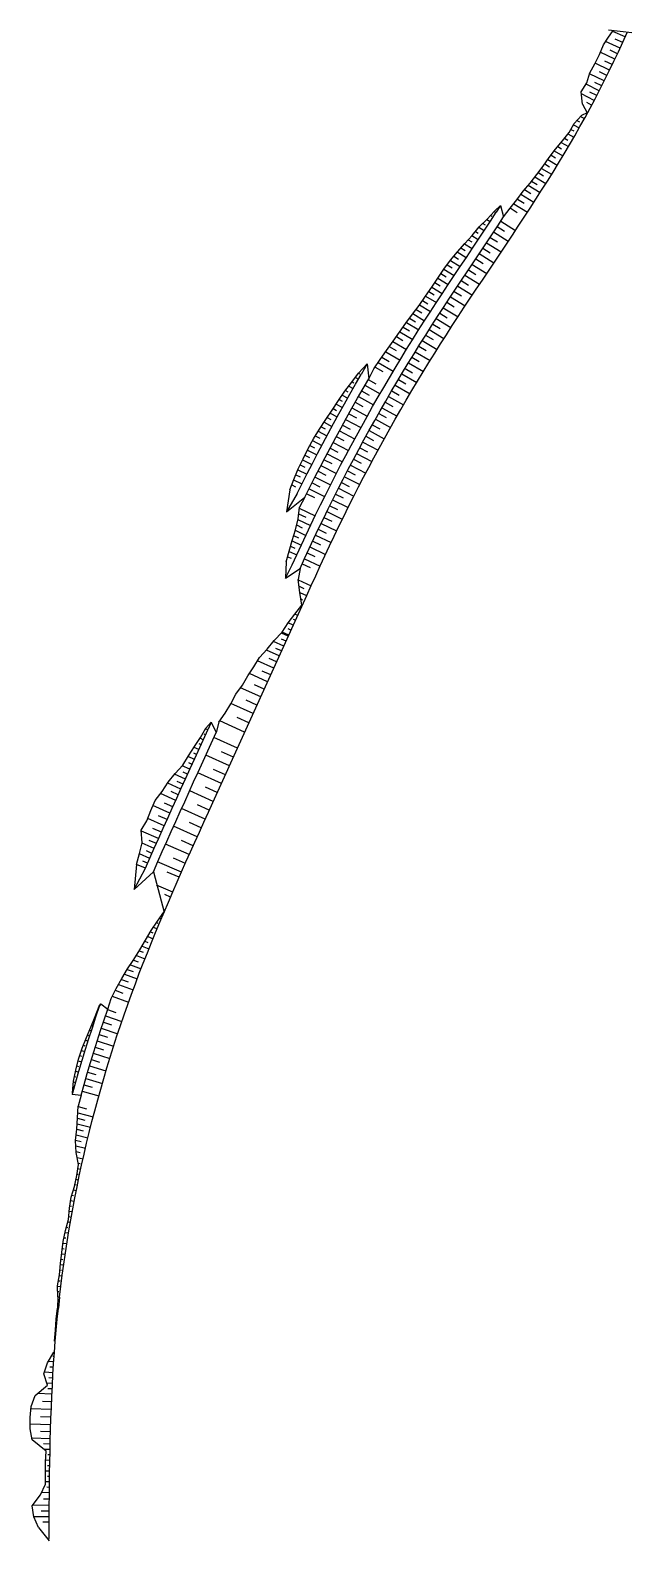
# Model space of a CAD drawing. Header units: metres. Extents: x 288738 to 324331, y 7399322 to 7465117.
# Drawn here: x 319931 to 320209, y 7411510 to 7412209 of the extents above; entities that cross this region are included whole.
import ezdxf

# ---------------------------------------------------------------- set-up
doc = ezdxf.new("R2010")
doc.units = ezdxf.units.M
doc.header["$LTSCALE"] = 10
for name, color, linetype in [('F-HZ-ATERRO-TALUDE', 110, 'Continuous'), ('F-HZ-MUROS', 210, 'Continuous'), ('F-HZ-PIANO-CORTE', 10, 'Continuous'), ('F-HZ-TALUDE', 2, 'Continuous')]:
    doc.layers.add(name, color=color, linetype=linetype)

msp = doc.modelspace()

# ---------------------------------------------------------------- linework, layer by layer
at = {"layer": 'F-HZ-ATERRO-TALUDE', "linetype": 'Continuous', "lineweight": -3}
for p, q in [((320203.417, 7412200.816), (320196.731, 7412203.86)), ((320205.815, 7412206.054), (320200.046, 7412208.607)), ((320204.627, 7412203.43), (320201.091, 7412205.017)), ((320201.026, 7412195.734), (320194.244, 7412198.908)), ((320202.229, 7412198.271), (320198.78, 7412199.863)), ((320196.078, 7412185.64), (320189.347, 7412188.962)), ((320198.585, 7412190.681), (320191.841, 7412193.923)), ((320197.335, 7412188.159), (320193.947, 7412189.809)), ((320199.81, 7412193.206), (320196.44, 7412194.804)), ((320193.767, 7412181.106), (320187.711, 7412184.166)), ((320194.925, 7412183.371), (320191.767, 7412184.949)), ((320191.454, 7412176.673), (320185.573, 7412179.713)), ((320190.28, 7412174.466), (320188.067, 7412175.623)), ((320192.613, 7412178.888), (320189.501, 7412180.479)), ((320053.247, 7411936.054), (320052.346, 7411936.465)), ((320054.279, 7411938.331), (320052.968, 7411938.93)), ((320049.914, 7411928.704), (320046.722, 7411930.153)), ((320050.149, 7411929.224), (320047.148, 7411930.587)), ((320051.182, 7411931.501), (320049.858, 7411932.103)), ((320052.214, 7411933.778), (320049.922, 7411934.821)), ((320047.848, 7411924.15), (320043.053, 7411926.326)), ((320046.816, 7411921.874), (320044.131, 7411923.091)), ((320048.881, 7411926.427), (320046.87, 7411927.34)), ((320043.224, 7411913.953), (320035.698, 7411917.365)), ((320045.783, 7411919.597), (320039.794, 7411922.313)), ((320044.504, 7411916.775), (320041.027, 7411918.351)), ((320040.355, 7411907.626), (320031.919, 7411911.451)), ((320041.789, 7411910.789), (320037.863, 7411912.57)), ((320037.193, 7411900.654), (320027.896, 7411904.869)), ((320038.774, 7411904.14), (320034.349, 7411906.146)), ((320033.68, 7411892.907), (320023.352, 7411897.591)), ((320035.436, 7411896.78), (320030.426, 7411899.053)), ((320029.755, 7411884.254), (320018.217, 7411889.486)), ((320031.718, 7411888.581), (320026.352, 7411891.014)), ((320010.614, 7411880.784), (320009.147, 7411881.45)), ((320011.646, 7411883.061), (320011.023, 7411883.344)), ((320012.679, 7411885.338), (320011.62, 7411885.818)), ((320026.407, 7411876.871), (320015.478, 7411881.827)), ((320007.516, 7411873.954), (320006.245, 7411874.53)), ((320008.549, 7411876.231), (320006.347, 7411877.229)), ((320009.581, 7411878.508), (320008.663, 7411878.924)), ((320022.69, 7411868.674), (320011.761, 7411873.63)), ((320024.549, 7411872.772), (320019.084, 7411875.25)), ((320004.418, 7411867.124), (320000.898, 7411868.719)), ((320006.483, 7411871.677), (320003.611, 7411872.98)), ((320005.451, 7411869.4), (320003.874, 7411870.115)), ((320020.831, 7411864.576), (320015.367, 7411867.054)), ((320000.273, 7411857.983), (319994.152, 7411860.747)), ((320002.353, 7411862.57), (319997.307, 7411864.854)), ((320001.313, 7411860.276), (319998.515, 7411861.541)), ((320003.386, 7411864.847), (320001.235, 7411865.821)), ((320018.973, 7411860.478), (320008.043, 7411865.431)), ((319997.865, 7411852.67), (319990.773, 7411855.861)), ((319999.069, 7411855.326), (319995.783, 7411856.808)), ((320015.256, 7411852.281), (320004.32, 7411857.222)), ((320017.114, 7411856.379), (320011.648, 7411858.854)), ((319995.187, 7411846.753), (319987.284, 7411850.291)), ((319993.886, 7411843.873), (319989.952, 7411845.629)), ((319996.526, 7411849.712), (319992.638, 7411851.457)), ((320011.541, 7411844.083), (320000.595, 7411849.001)), ((320013.398, 7411848.183), (320007.928, 7411850.648)), ((319989.917, 7411835.044), (319981.964, 7411838.555)), ((319992.587, 7411840.992), (319984.887, 7411844.418)), ((319991.251, 7411838.019), (319987.336, 7411839.754)), ((320007.834, 7411835.882), (319996.873, 7411840.767)), ((320009.686, 7411839.984), (320004.209, 7411842.435)), ((319987.88, 7411830.478), (319982.292, 7411832.927)), ((319988.898, 7411832.761), (319985.53, 7411834.243)), ((320004.147, 7411827.672), (319993.167, 7411832.512)), ((320005.987, 7411831.779), (320000.502, 7411834.211)), ((319985.852, 7411825.907), (319981.084, 7411827.982)), ((319984.846, 7411823.619), (319982.607, 7411824.589)), ((319986.866, 7411828.193), (319984.278, 7411829.323)), ((320002.315, 7411823.562), (319996.819, 7411825.969)), ((319983.839, 7411821.331), (319979.654, 7411823.136)), ((320000.491, 7411819.448), (319989.486, 7411824.234)), ((319999.484, 7411817.16), (319993.978, 7411819.545)), ((319996.479, 7411810.288), (319988.991, 7411813.487)), ((319995.489, 7411807.993), (319992.87, 7411809.106)), ((319941.607, 7411595.365), (319941.021, 7411595.406)), ((319941.12, 7411587.881), (319937.18, 7411588.121)), ((319941.435, 7411592.871), (319939.005, 7411593.033)), ((319941.275, 7411590.376), (319939.644, 7411590.48)), ((319940.838, 7411582.889), (319938.228, 7411583.033)), ((319940.711, 7411580.389), (319938.708, 7411580.495)), ((319940.976, 7411585.385), (319939.216, 7411585.487)), ((319940.589, 7411577.889), (319933.922, 7411578.223)), ((319940.432, 7411574.359), (319936.159, 7411574.558)), ((319940.287, 7411570.829), (319930.873, 7411571.235)), ((319940.154, 7411567.277), (319935.386, 7411567.467)), ((319940.037, 7411563.725), (319930.565, 7411564.071)), ((319939.94, 7411560.528), (319935.349, 7411560.683)), ((319939.853, 7411557.332), (319931.329, 7411557.597)), ((319939.792, 7411554.832), (319936.755, 7411554.921)), ((319939.735, 7411552.333), (319936.922, 7411552.41)), ((319939.636, 7411547.334), (319937.649, 7411547.381)), ((319939.684, 7411549.833), (319938.762, 7411549.857)), ((319939.554, 7411542.335), (319937.671, 7411542.373)), ((319939.52, 7411539.835), (319938.585, 7411539.852)), ((319939.593, 7411544.834), (319938.605, 7411544.856)), ((319939.436, 7411532.335), (319935.825, 7411532.388)), ((319939.488, 7411537.335), (319937.585, 7411537.368)), ((319939.461, 7411534.835), (319938.185, 7411534.856)), ((319939.388, 7411526.472), (319931.571, 7411526.564)), ((319939.411, 7411529.404), (319936.649, 7411529.44)), ((319939.356, 7411521.166), (319932.281, 7411521.234)), ((319939.371, 7411523.819), (319935.59, 7411523.86)), ((319939.345, 7411518.666), (319936.343, 7411518.692))]:
    msp.add_line(p, q, dxfattribs=at)
at = {"layer": 'F-HZ-MUROS', "elevation": 730.002}
msp.add_lwpolyline([(320208.838, 7412207.899), (320198.046, 7412209.135)], dxfattribs=at)
at = {"layer": 'F-HZ-PIANO-CORTE'}
for p, q in [((320183.432, 7412167.381), (320184.581, 7412166.754)), ((320185.15, 7412169.28), (320186.945, 7412168.312)), ((320179.323, 7412161.128), (320182.036, 7412159.6)), ((320180.642, 7412163.239), (320181.959, 7412162.505)), ((320181.855, 7412165.409), (320184.511, 7412163.944)), ((320172.977, 7412153.309), (320176.965, 7412150.981)), ((320174.559, 7412155.262), (320176.403, 7412154.195)), ((320176.208, 7412157.18), (320179.521, 7412155.279)), ((320177.786, 7412159.14), (320179.284, 7412158.289)), ((320168.623, 7412147.225), (320170.843, 7412145.9)), ((320170.035, 7412149.275), (320174.373, 7412146.706)), ((320171.489, 7412151.302), (320173.581, 7412150.071)), ((320162.497, 7412139.31), (320165.126, 7412137.706)), ((320164.053, 7412141.274), (320169.093, 7412138.213)), ((320165.603, 7412143.241), (320168.013, 7412141.785)), ((320167.146, 7412145.213), (320171.748, 7412142.45)), ((320157.587, 7412133.255), (320163.562, 7412129.561)), ((320159.187, 7412135.349), (320162.089, 7412133.562)), ((320160.901, 7412137.371), (320166.412, 7412133.993)), ((320145.242, 7412125.263), (320146.077, 7412124.74)), ((320152.612, 7412126.872), (320155.883, 7412124.831)), ((320154.206, 7412128.814), (320160.522, 7412124.883)), ((320155.959, 7412130.996), (320159.003, 7412129.108)), ((320139.96, 7412119.726), (320140.948, 7412119.107)), ((320141.822, 7412121.508), (320143.318, 7412120.57)), ((320143.538, 7412123.382), (320144.118, 7412123.019)), ((320146.595, 7412118.276), (320149.983, 7412116.151)), ((320148.249, 7412120.775), (320155.028, 7412116.527)), ((320133.159, 7412112.19), (320134.779, 7412111.175)), ((320134.858, 7412114.075), (320137.784, 7412112.241)), ((320136.489, 7412116.003), (320137.829, 7412115.163)), ((320138.116, 7412117.933), (320140.552, 7412116.405)), ((320143.275, 7412113.278), (320146.664, 7412111.153)), ((320144.936, 7412115.778), (320151.713, 7412111.526)), ((320126.504, 7412104.553), (320128.681, 7412103.194)), ((320128.068, 7412106.525), (320132.244, 7412103.916)), ((320129.761, 7412108.417), (320131.695, 7412107.207)), ((320131.46, 7412110.303), (320135.014, 7412108.079)), ((320138.287, 7412105.779), (320145.067, 7412101.534)), ((320139.95, 7412108.28), (320143.34, 7412106.156)), ((320141.613, 7412110.779), (320148.391, 7412106.53)), ((320121.874, 7412098.591), (320126.705, 7412095.59)), ((320123.406, 7412100.586), (320125.748, 7412099.129)), ((320124.94, 7412102.579), (320129.474, 7412099.753)), ((320133.293, 7412098.275), (320136.687, 7412096.158)), ((320134.958, 7412100.777), (320141.743, 7412096.539)), ((320136.622, 7412103.279), (320140.014, 7412101.158)), ((320116.362, 7412090.223), (320121.176, 7412087.257)), ((320117.749, 7412092.31), (320120.153, 7412090.826)), ((320119.136, 7412094.397), (320123.937, 7412091.426)), ((320120.505, 7412096.494), (320122.913, 7412095.001)), ((320128.297, 7412090.762), (320135.097, 7412086.548)), ((320129.962, 7412093.268), (320133.36, 7412091.157)), ((320131.628, 7412095.772), (320138.419, 7412091.544)), ((320112.045, 7412084.053), (320114.553, 7412082.52)), ((320113.461, 7412086.125), (320118.427, 7412083.081)), ((320114.913, 7412088.174), (320117.357, 7412086.672)), ((320123.313, 7412083.233), (320126.721, 7412081.138)), ((320124.971, 7412085.746), (320131.78, 7412081.548)), ((320126.633, 7412088.255), (320130.035, 7412086.152)), ((320107.578, 7412077.965), (320112.981, 7412074.694)), ((320109.11, 7412079.969), (320111.723, 7412078.382)), ((320110.631, 7412081.979), (320115.693, 7412078.895)), ((320120.011, 7412078.195), (320123.425, 7412076.11)), ((320121.658, 7412080.717), (320128.479, 7412076.538)), ((320101.503, 7412069.61), (320107.496, 7412066.037)), ((320103.023, 7412071.763), (320105.956, 7412070.007)), ((320104.552, 7412073.91), (320110.284, 7412070.465)), ((320106.064, 7412075.939), (320108.848, 7412074.26)), ((320115.109, 7412070.597), (320121.959, 7412066.464)), ((320116.734, 7412073.136), (320120.155, 7412071.063)), ((320118.369, 7412075.668), (320125.204, 7412071.511)), ((320096.676, 7412062.742), (320099.898, 7412060.849)), ((320098.37, 7412065.103), (320104.622, 7412061.41)), ((320099.936, 7412067.357), (320102.997, 7412065.541)), ((320110.281, 7412062.943), (320113.719, 7412060.898)), ((320111.883, 7412065.5), (320118.749, 7412061.395)), ((320113.489, 7412068.053), (320116.918, 7412065.994)), ((320091.561, 7412055.358), (320098.513, 7412051.344)), ((320093.277, 7412057.867), (320096.669, 7412055.896)), ((320094.995, 7412060.372), (320101.62, 7412056.501)), ((320105.528, 7412055.234), (320112.432, 7412051.192)), ((320107.106, 7412057.808), (320110.553, 7412055.779)), ((320108.689, 7412060.379), (320115.573, 7412056.304)), ((320080.963, 7412048.407), (320082.385, 7412047.606)), ((320082.436, 7412050.45), (320083.038, 7412050.109)), ((320090.137, 7412053.271), (320093.685, 7412051.234)), ((320102.405, 7412050.062), (320109.33, 7412046.056)), ((320103.965, 7412052.649), (320107.422, 7412050.637)), ((320076.362, 7412042.369), (320077.503, 7412041.737)), ((320077.93, 7412044.365), (320079.886, 7412043.275)), ((320079.489, 7412046.363), (320080.309, 7412045.903)), ((320083.882, 7412042.204), (320087.375, 7412040.254)), ((320085.393, 7412044.822), (320092.367, 7412040.903)), ((320086.911, 7412047.437), (320090.392, 7412045.467)), ((320097.783, 7412042.259), (320101.263, 7412040.286)), ((320099.317, 7412044.865), (320106.264, 7412040.899)), ((320100.857, 7412047.466), (320104.325, 7412045.473)), ((320072.051, 7412036.156), (320074.964, 7412034.57)), ((320073.47, 7412038.239), (320074.827, 7412037.496)), ((320074.906, 7412040.31), (320077.413, 7412038.93)), ((320079.402, 7412034.318), (320086.421, 7412030.48)), ((320080.889, 7412036.95), (320084.393, 7412035.021)), ((320082.38, 7412039.58), (320089.377, 7412035.701)), ((320093.244, 7412034.406), (320100.238, 7412030.522)), ((320094.747, 7412037.03), (320098.238, 7412035.077)), ((320096.262, 7412039.646), (320103.233, 7412035.721)), ((320066.487, 7412027.755), (320070.14, 7412025.811)), ((320067.868, 7412029.862), (320069.602, 7412028.934)), ((320069.247, 7412031.97), (320072.54, 7412030.197)), ((320070.638, 7412034.07), (320072.192, 7412033.228)), ((320076.464, 7412029.033), (320083.505, 7412025.236)), ((320077.931, 7412031.677), (320081.446, 7412029.768)), ((320090.261, 7412029.146), (320097.278, 7412025.303)), ((320091.748, 7412031.778), (320095.251, 7412029.847)), ((320062.447, 7412021.371), (320064.517, 7412020.288)), ((320063.757, 7412023.519), (320067.765, 7412021.411)), ((320065.104, 7412025.647), (320067.027, 7412024.63)), ((320072.121, 7412021.07), (320075.659, 7412019.203)), ((320073.561, 7412023.729), (320080.625, 7412019.973)), ((320075.008, 7412026.383), (320078.534, 7412024.495)), ((320085.859, 7412021.215), (320089.385, 7412019.324)), ((320087.315, 7412023.865), (320094.355, 7412020.063)), ((320088.786, 7412026.507), (320092.3, 7412024.596)), ((320058.754, 7412014.799), (320063.091, 7412012.571)), ((320059.947, 7412017.009), (320062.099, 7412015.897)), ((320061.172, 7412019.204), (320065.416, 7412016.997)), ((320069.273, 7412015.737), (320072.821, 7412013.89)), ((320070.695, 7412018.405), (320077.78, 7412014.69)), ((320082.969, 7412015.903), (320086.505, 7412014.034)), ((320084.409, 7412018.562), (320091.471, 7412014.802)), ((320055.431, 7412008.036), (320057.542, 7412006.971)), ((320056.507, 7412010.306), (320060.791, 7412008.131)), ((320057.624, 7412012.556), (320059.782, 7412011.454)), ((320065.07, 7412007.7), (320072.198, 7412004.067)), ((320066.462, 7412010.383), (320070.021, 7412008.557)), ((320067.864, 7412013.062), (320074.971, 7412009.388)), ((320078.706, 7412007.897), (320085.811, 7412004.22)), ((320080.115, 7412010.572), (320083.662, 7412008.723)), ((320081.54, 7412013.239), (320088.623, 7412009.521)), ((320052.422, 7412001.12), (320056.267, 7411999.213)), ((320053.393, 7412003.44), (320055.392, 7412002.443)), ((320054.37, 7412005.759), (320058.517, 7412003.678)), ((320060.951, 7411999.62), (320064.53, 7411997.835)), ((320062.312, 7412002.319), (320069.46, 7411998.728)), ((320063.688, 7412005.011), (320067.257, 7412003.205)), ((320074.525, 7411999.847), (320078.094, 7411998.04)), ((320075.909, 7412002.535), (320083.036, 7411998.901)), ((320077.302, 7412005.219), (320080.86, 7412003.391)), ((320051.531, 7411998.761), (320053.343, 7411997.867)), ((320058.475, 7411994.664), (320062.063, 7411992.897)), ((320059.594, 7411996.919), (320066.763, 7411993.369)), ((320071.786, 7411994.457), (320075.365, 7411992.671)), ((320073.149, 7411997.155), (320080.297, 7411993.563)), ((320054.701, 7411985.31), (320057.981, 7411983.727)), ((320055.011, 7411987.954), (320062.347, 7411984.396)), ((320067.749, 7411986.341), (320074.936, 7411982.827)), ((320069.085, 7411989.05), (320072.674, 7411987.284)), ((320070.429, 7411991.756), (320077.597, 7411988.204)), ((320053.753, 7411980.192), (320056.429, 7411978.913)), ((320054.348, 7411982.692), (320060.178, 7411979.892)), ((320065.108, 7411980.911), (320072.311, 7411977.431)), ((320066.422, 7411983.629), (320070.019, 7411981.881)), ((320051.704, 7411972.834), (320055.917, 7411970.845)), ((320052.423, 7411975.267), (320054.699, 7411974.189)), ((320053.144, 7411977.702), (320058.035, 7411975.374)), ((320061.218, 7411972.738), (320064.831, 7411971.022)), ((320062.505, 7411975.466), (320069.724, 7411972.018)), ((320063.799, 7411978.192), (320067.405, 7411976.46)), ((320049.628, 7411965.505), (320051.203, 7411964.769)), ((320050.294, 7411967.958), (320053.819, 7411966.306)), ((320050.998, 7411970.395), (320052.933, 7411969.486)), ((320057.408, 7411964.536), (320064.652, 7411961.142)), ((320058.672, 7411967.272), (320062.291, 7411965.569)), ((320059.94, 7411970.007), (320067.172, 7411966.588)), ((320056.362, 7411962.254), (320059.987, 7411960.562)), ((320054.555, 7411954.795), (320060.5, 7411952.045)), ((320054.907, 7411951.872), (320057.187, 7411950.82)), ((320055.26, 7411948.953), (320058.434, 7411947.492)), ((320055.74, 7411945.978), (320056.571, 7411945.597)), ((319990.401, 7411798.271), (319991.202, 7411797.938)), ((319991.898, 7411800.357), (319992.035, 7411800.3)), ((319984.921, 7411789.691), (319987.373, 7411788.701)), ((319986.222, 7411791.868), (319987.271, 7411791.441)), ((319987.573, 7411794.021), (319989.276, 7411793.324)), ((319988.943, 7411796.166), (319989.589, 7411795.899)), ((319981.019, 7411783.147), (319982.792, 7411782.447)), ((319982.327, 7411785.327), (319985.495, 7411784.067)), ((319983.622, 7411787.511), (319985.025, 7411786.948)), ((319976.875, 7411776.672), (319981.826, 7411774.764)), ((319978.287, 7411778.822), (319980.508, 7411777.959)), ((319979.657, 7411780.984), (319983.646, 7411779.421)), ((319972.745, 7411769.922), (319975.91, 7411768.735)), ((319974.169, 7411772.318), (319980.038, 7411770.095)), ((319975.474, 7411774.515), (319978.2, 7411773.474)), ((319968.528, 7411762.079), (319976.066, 7411759.347)), ((319969.835, 7411764.835), (319973.462, 7411763.505)), ((319971.321, 7411767.522), (319978.127, 7411764.996)), ((319961.764, 7411755.655), (319962.016, 7411755.566)), ((319966.356, 7411755.89), (319970.129, 7411754.561)), ((319958.916, 7411748.697), (319959.266, 7411748.579)), ((319959.869, 7411751.016), (319960.407, 7411750.833)), ((319960.819, 7411753.335), (319961.012, 7411753.268)), ((319964.395, 7411750.148), (319968.179, 7411748.85)), ((319965.371, 7411753.021), (319972.928, 7411750.394)), ((319956.069, 7411741.728), (319957.302, 7411741.327)), ((319957.012, 7411744.055), (319957.538, 7411743.881)), ((319957.964, 7411746.377), (319958.836, 7411746.086)), ((319961.551, 7411741.496), (319969.153, 7411739.003)), ((319962.488, 7411744.384), (319966.284, 7411743.12)), ((319963.434, 7411747.269), (319971.013, 7411744.707)), ((319953.478, 7411734.664), (319954.277, 7411734.415)), ((319954.264, 7411737.045), (319955.808, 7411736.556)), ((319955.135, 7411739.397), (319955.843, 7411739.17)), ((319959.729, 7411735.7), (319967.354, 7411733.279)), ((319960.637, 7411738.599), (319964.443, 7411737.371)), ((319951.602, 7411727.376), (319952.933, 7411726.978)), ((319952.176, 7411729.82), (319952.908, 7411729.598)), ((319952.758, 7411732.263), (319954.351, 7411731.772)), ((319957.098, 7411726.97), (319960.928, 7411725.816)), ((319957.963, 7411729.884), (319965.611, 7411727.538)), ((319958.84, 7411732.794), (319962.658, 7411731.602)), ((319950.294, 7411719.931), (319950.588, 7411719.847)), ((319950.545, 7411722.464), (319951.553, 7411722.172)), ((319951.057, 7411724.924), (319951.649, 7411724.75)), ((319955.414, 7411721.126), (319959.255, 7411720.011)), ((319956.253, 7411724.049), (319963.924, 7411721.78)), ((319954.598, 7411718.195), (319962.293, 7411716.006)), ((319952.627, 7411708.221), (319959.701, 7411706.348)), ((319952.805, 7411711.053), (319956.598, 7411710.028)), ((319952.093, 7411700.519), (319954.975, 7411699.799)), ((319952.279, 7411703.08), (319958.465, 7411701.503)), ((319952.465, 7411705.645), (319955.769, 7411704.787)), ((319951.572, 7411695.446), (319954.126, 7411694.832)), ((319951.705, 7411692.822), (319956.111, 7411691.784)), ((319951.833, 7411697.981), (319957.268, 7411696.649)), ((319951.865, 7411690.198), (319953.704, 7411689.774)), ((319952.33, 7411687.512), (319954.994, 7411686.911)), ((319952.841, 7411684.826), (319953.644, 7411684.649)), ((319952.184, 7411679.839), (319952.788, 7411679.712)), ((319952.608, 7411682.311), (319953.917, 7411682.028)), ((319950.532, 7411672.503), (319951.884, 7411672.237)), ((319951.209, 7411674.924), (319951.792, 7411674.806)), ((319951.707, 7411677.379), (319952.881, 7411677.137)), ((319948.845, 7411665.169), (319949.654, 7411665.021)), ((319949.222, 7411667.649), (319950.927, 7411667.33)), ((319949.762, 7411670.099), (319950.581, 7411669.942)), ((319947.954, 7411657.691), (319949.135, 7411657.492)), ((319948.364, 7411660.162), (319948.966, 7411660.058)), ((319948.561, 7411662.672), (319950.011, 7411662.414)), ((319946.108, 7411650.371), (319947.003, 7411650.233)), ((319946.659, 7411652.823), (319948.3, 7411652.562)), ((319947.284, 7411655.261), (319947.999, 7411655.145)), ((319945.097, 7411642.916), (319946.75, 7411642.683)), ((319945.376, 7411645.409), (319946.25, 7411645.282)), ((319945.644, 7411647.904), (319947.504, 7411647.626)), ((319944.49, 7411637.939), (319946.036, 7411637.734)), ((319944.786, 7411640.428), (319945.589, 7411640.319)), ((319943.618, 7411630.471), (319944.332, 7411630.386)), ((319944.007, 7411632.948), (319945.362, 7411632.78)), ((319944.258, 7411635.442), (319944.978, 7411635.349)), ((319943.253, 7411627.991), (319944.73, 7411627.82)), ((319943.274, 7411625.468), (319943.854, 7411625.403)), ((319943.296, 7411622.946), (319944.138, 7411622.855)), ((319942.992, 7411616.076), (319943.397, 7411616.036)), ((319942.293, 7411608.605), (319942.481, 7411608.588)), ((319942.471, 7411611.1), (319942.902, 7411611.061)), ((319942.694, 7411613.592), (319942.918, 7411613.571)), ((319941.921, 7411603.616), (319942.078, 7411603.603)), ((319942.109, 7411606.11), (319942.448, 7411606.082)), ((319939.159, 7411511.14), (319939.314, 7411511.139))]:
    msp.add_line(p, q, dxfattribs=at)
at = {"layer": 'F-HZ-TALUDE', "linetype": 'Continuous', "lineweight": -3}
for points in [[(319944.138, 7411622.855), (319944.747, 7411627.966), (319945.4, 7411633.075), (319946.097, 7411638.184), (319946.838, 7411643.29), (319947.623, 7411648.395), (319948.452, 7411653.5), (319949.325, 7411658.6), (319950.241, 7411663.692), (319951.2, 7411668.776), (319952.203, 7411673.851), (319953.248, 7411678.918), (319954.336, 7411683.976), (319955.468, 7411689.024), (319956.642, 7411694.062), (319957.859, 7411699.091), (319959.119, 7411704.109), (319960.421, 7411709.116), (319961.766, 7411714.113), (319963.151, 7411719.092), (319964.577, 7411724.053), (319966.044, 7411728.999), (319967.552, 7411733.927), (319969.099, 7411738.838), (319970.687, 7411743.732), (319972.314, 7411748.607), (319973.981, 7411753.464), (319975.687, 7411758.301), (319977.431, 7411763.12), (319979.212, 7411767.919), (319981.026, 7411772.701), (319982.872, 7411777.464), (319984.748, 7411782.21), (319986.652, 7411786.938), (319988.58, 7411791.651), (319990.532, 7411796.348), (319992.505, 7411801.03), (319994.498, 7411805.698), (319996.507, 7411810.352), (319998.531, 7411814.994), (320000.568, 7411819.625), (320002.617, 7411824.243), (320004.674, 7411828.853), (320006.738, 7411833.453), (320008.808, 7411838.044), (320010.882, 7411842.628), (320012.955, 7411847.206), (320015.028, 7411851.778), (320058.447, 7411947.52), (320060.528, 7411952.107), (320062.617, 7411956.697), (320064.718, 7411961.287), (320066.839, 7411965.875), (320068.983, 7411970.459), (320071.156, 7411975.035), (320073.359, 7411979.604), (320075.59, 7411984.164), (320077.852, 7411988.717), (320080.142, 7411993.261), (320082.461, 7411997.795), (320084.807, 7412002.314), (320087.18, 7412006.82), (320089.579, 7412011.311), (320092.005, 7412015.788), (320094.457, 7412020.25), (320096.935, 7412024.697), (320099.44, 7412029.129), (320101.971, 7412033.547), (320104.527, 7412037.949), (320107.109, 7412042.334), (320109.715, 7412046.701), (320112.344, 7412051.047), (320114.995, 7412055.373), (320117.669, 7412059.679), (320120.366, 7412063.964), (320123.084, 7412068.229), (320125.825, 7412072.473), (320128.585, 7412076.7), (320131.358, 7412080.911), (320134.14, 7412085.11), (320136.926, 7412089.3), (320139.71, 7412093.484), (320145.271, 7412101.84), (320148.047, 7412106.012), (320150.819, 7412110.181), (320153.585, 7412114.346), (320156.337, 7412118.507), (320159.073, 7412122.665), (320161.789, 7412126.823), (320164.483, 7412130.983), (320167.151, 7412135.146), (320169.79, 7412139.315), (320172.397, 7412143.491), (320174.969, 7412147.676), (320177.504, 7412151.873), (320179.996, 7412156.082), (320182.445, 7412160.304), (320184.85, 7412164.541), (320187.214, 7412168.796), (320189.539, 7412173.073), (320191.825, 7412177.372), (320194.071, 7412181.692), (320196.278, 7412186.032), (320198.445, 7412190.393), (320200.572, 7412194.775), (320202.658, 7412199.175), (320204.704, 7412203.595), (320206.709, 7412208.035), (320206.755, 7412208.138)], [(320186.033, 7412174.92), (320185.485, 7412180.638), (320188.06, 7412184.72), (320189.475, 7412189.383), (320191.701, 7412193.64), (320193.833, 7412197.944), (320195.719, 7412202.363), (320197.838, 7412205.497), (320200.301, 7412208.966)], [(320152.516, 7412126.756), (320155.684, 7412130.613), (320158.575, 7412134.626), (320161.793, 7412138.423), (320164.864, 7412142.297), (320167.903, 7412146.18), (320170.679, 7412150.21), (320173.597, 7412154.145), (320176.824, 7412157.896), (320179.824, 7412161.776), (320182.187, 7412166.005), (320185.531, 7412169.702)], [(320089.543, 7412052.4), (320092.47, 7412056.691), (320095.4, 7412060.963), (320098.416, 7412065.167), (320101.356, 7412069.4), (320104.322, 7412073.602), (320107.394, 7412077.724), (320110.511, 7412081.802), (320113.383, 7412086.015), (320116.327, 7412090.17), (320119.135, 7412094.396), (320121.902, 7412098.634), (320124.998, 7412102.655), (320128.149, 7412106.627), (320131.566, 7412110.421), (320134.976, 7412114.206), (320138.235, 7412118.074), (320141.957, 7412121.638), (320145.352, 7412125.384)], [(320051.737, 7411961.76), (320053.852, 7411966.379), (320055.988, 7411970.999), (320058.149, 7411975.618), (320060.34, 7411980.233), (320062.563, 7411984.844), (320064.817, 7411989.45), (320067.102, 7411994.051), (320069.419, 7411998.646), (320071.765, 7412003.233), (320074.138, 7412007.806), (320076.538, 7412012.365), (320078.965, 7412016.909), (320081.419, 7412021.439), (320083.9, 7412025.954), (320086.407, 7412030.454), (320088.94, 7412034.939), (320091.5, 7412039.409), (320094.086, 7412043.863), (320096.698, 7412048.301), (320099.332, 7412052.716), (320101.987, 7412057.108), (320104.663, 7412061.477), (320107.361, 7412065.822), (320110.079, 7412070.143), (320112.818, 7412074.442), (320115.577, 7412078.716), (320118.353, 7412082.97), (320121.141, 7412087.205), (320123.936, 7412091.425), (320126.733, 7412095.633), (320129.527, 7412099.832), (320132.316, 7412104.024), (320135.1, 7412108.208), (320137.88, 7412112.386), (320140.653, 7412116.557), (320143.419, 7412120.721), (320146.166, 7412124.875)], [(320055.364, 7411960.073), (320057.474, 7411964.682), (320059.605, 7411969.291), (320061.76, 7411973.898), (320063.946, 7411978.5), (320066.161, 7411983.097), (320068.408, 7411987.688), (320070.685, 7411992.273), (320072.993, 7411996.851), (320075.33, 7412001.42), (320077.694, 7412005.976), (320080.085, 7412010.517), (320082.503, 7412015.043), (320084.948, 7412019.555), (320087.419, 7412024.053), (320089.916, 7412028.535), (320092.44, 7412033.002), (320094.99, 7412037.455), (320097.566, 7412041.891), (320100.168, 7412046.312), (320102.793, 7412050.711), (320105.439, 7412055.088), (320108.107, 7412059.442), (320110.797, 7412063.774), (320113.508, 7412068.084), (320116.24, 7412072.371), (320118.993, 7412076.635), (320121.764, 7412080.88), (320124.547, 7412085.107), (320127.338, 7412089.32), (320130.131, 7412093.522), (320132.921, 7412097.716), (320135.708, 7412101.904), (320138.49, 7412106.086), (320141.269, 7412110.261), (320144.042, 7412114.432), (320146.807, 7412118.596), (320149.556, 7412122.752)], [(320050.641, 7411996.404), (320052.49, 7412001.3), (320054.524, 7412006.126), (320056.769, 7412010.858), (320059.124, 7412015.535), (320061.677, 7412020.109), (320064.409, 7412024.587), (320067.292, 7412028.981), (320070.166, 7412033.374), (320073.113, 7412037.723), (320076.105, 7412042.041), (320079.371, 7412046.199), (320082.443, 7412050.458)], [(320054.043, 7411994.735), (320056.352, 7411999.384), (320058.695, 7412004.031), (320061.068, 7412008.672), (320063.469, 7412013.298), (320065.896, 7412017.91), (320068.351, 7412022.508), (320070.833, 7412027.091), (320073.342, 7412031.658), (320075.878, 7412036.211), (320078.44, 7412040.749), (320081.029, 7412045.271), (320083.645, 7412049.777)], [(320057.635, 7411992.973), (320059.936, 7411997.606), (320062.269, 7412002.236), (320064.634, 7412006.859), (320067.025, 7412011.468), (320069.444, 7412016.062), (320071.889, 7412020.642), (320074.362, 7412025.207), (320076.861, 7412029.757), (320079.387, 7412034.292), (320081.94, 7412038.812), (320084.519, 7412043.317), (320087.125, 7412047.806)], [(320048.961, 7411963.052), (320050.316, 7411968.037), (320051.752, 7411973), (320053.222, 7411977.964), (320054.438, 7411983.07), (320055.072, 7411988.479)], [(320056.221, 7411943.006), (320055.254, 7411948.99), (320054.546, 7411954.875)], [(320017.844, 7411888.962), (320020.795, 7411893.113), (320023.287, 7411897.474), (320025.713, 7411901.863), (320028.713, 7411905.993), (320031.167, 7411910.37), (320034.07, 7411914.544), (320036.581, 7411918.895), (320040.2, 7411922.744), (320043.415, 7411926.78), (320047.148, 7411930.587), (320049.93, 7411934.833), (320052.989, 7411938.957)], [(319979.654, 7411823.136), (319981.115, 7411828.088), (319982.342, 7411833.134), (319981.94, 7411838.891), (319984.478, 7411843.343), (319986.292, 7411848.102), (319988.384, 7411852.723), (319991.53, 7411856.855), (319994.39, 7411861.1), (319997.566, 7411865.186), (320001.207, 7411869.047), (320003.839, 7411873.352), (320006.585, 7411877.597), (320009.39, 7411881.815), (320011.832, 7411886.198)], [(319983.839, 7411821.331), (319985.897, 7411826.008), (319987.964, 7411830.669), (319990.038, 7411835.316), (319992.117, 7411839.949), (319994.2, 7411844.57), (319996.284, 7411849.178), (319998.366, 7411853.776), (320000.446, 7411858.364), (320002.522, 7411862.943), (320004.594, 7411867.512), (320006.662, 7411872.072), (320012.858, 7411885.733)], [(319987.512, 7411819.747), (319989.564, 7411824.412), (319991.627, 7411829.062), (319993.697, 7411833.7), (319995.772, 7411838.325), (319997.852, 7411842.938), (319999.933, 7411847.54), (320002.013, 7411852.134), (320004.091, 7411856.718), (320006.166, 7411861.293), (320008.238, 7411865.861), (320016.501, 7411884.081)], [(319968.043, 7411761.058), (319970.272, 7411765.756), (319972.952, 7411770.27), (319975.624, 7411774.767), (319978.51, 7411779.162), (319981.29, 7411783.577), (319983.93, 7411788.031), (319986.579, 7411792.466), (319989.367, 7411796.829), (319992.409, 7411801.07)], [(319950.044, 7411717.402), (319950.573, 7411722.746), (319951.721, 7411727.912), (319952.947, 7411733.053), (319954.598, 7411738.056), (319956.557, 7411742.947), (319958.553, 7411747.812), (319960.546, 7411752.663), (319962.518, 7411757.508)], [(319950.212, 7411717.355), (319951.628, 7411722.44), (319953.084, 7411727.503), (319954.581, 7411732.547), (319956.118, 7411737.571), (319957.696, 7411742.574), (319959.313, 7411747.557), (319960.969, 7411752.517), (319962.665, 7411757.456)], [(319954.063, 7411716.274), (319955.469, 7411721.324), (319956.915, 7411726.353), (319958.402, 7411731.364), (319959.93, 7411736.356), (319961.497, 7411741.329), (319963.104, 7411746.282), (319964.751, 7411751.214), (319966.437, 7411756.125)], [(319943.296, 7411622.946), (319943.251, 7411628.139), (319944.054, 7411633.243), (319944.532, 7411638.392), (319945.173, 7411643.527), (319945.728, 7411648.681), (319946.868, 7411653.754), (319948.255, 7411658.782), (319948.663, 7411663.976), (319949.445, 7411669.11), (319951.038, 7411674.084), (319952.069, 7411679.166), (319952.945, 7411684.282), (319951.886, 7411689.847), (319951.556, 7411695.283), (319952.095, 7411700.532), (319952.478, 7411705.837), (319952.812, 7411711.174)], [(319939.314, 7411511.139), (319939.333, 7411516.166), (319939.356, 7411521.2), (319939.386, 7411526.238), (319939.426, 7411531.282), (319939.476, 7411536.332), (319939.539, 7411541.387), (319939.619, 7411546.447), (319939.716, 7411551.513), (319939.832, 7411556.583), (319939.971, 7411561.659), (319940.134, 7411566.74), (319940.324, 7411571.825), (319940.541, 7411576.915), (319940.79, 7411582.008), (319941.071, 7411587.106), (319941.389, 7411592.207), (319941.742, 7411597.311), (319942.136, 7411602.417), (319942.571, 7411607.525), (319943.05, 7411612.635), (319943.572, 7411617.745)], [(319941.832, 7411602.441), (319942.218, 7411607.555), (319942.584, 7411612.678), (319943.197, 7411617.782)], [(319934.4, 7411516.205), (319932.267, 7411521.267), (319931.386, 7411526.332), (319935.367, 7411531.339), (319937.558, 7411536.364), (319937.692, 7411541.423), (319937.582, 7411546.494), (319937.97, 7411551.559), (319931.463, 7411556.839), (319930.556, 7411561.987), (319930.579, 7411567.115), (319930.945, 7411572.238), (319932.833, 7411577.293), (319938.501, 7411582.133), (319936.921, 7411587.356), (319938.624, 7411592.39), (319941.547, 7411597.325)]]:
    msp.add_lwpolyline(points, dxfattribs=at)
at = {"layer": 'F-HZ-TALUDE'}
for points in [[(320186.033, 7412174.92), (320188.275, 7412170.893), (320185.531, 7412169.702)], [(320145.352, 7412125.384), (320148.148, 7412127.977), (320146.166, 7412124.875)], [(320148.148, 7412127.977), (320149.556, 7412122.752), (320152.516, 7412126.756)], [(320082.443, 7412050.458), (320086.425, 7412054.706), (320083.645, 7412049.777)], [(320086.425, 7412054.706), (320087.125, 7412047.806), (320089.543, 7412052.4)], [(320050.641, 7411996.404), (320049.099, 7411986.334), (320049.099, 7411986.334), (320057.635, 7411992.973), (320055.072, 7411988.479)], [(320054.043, 7411994.735), (320049.099, 7411986.334)], [(320048.961, 7411963.052), (320048.611, 7411955.603), (320051.737, 7411961.76)], [(320048.611, 7411955.603), (320055.364, 7411960.073), (320054.546, 7411954.875)], [(320052.989, 7411938.957), (320056.221, 7411943.006)], [(320011.832, 7411886.198), (320014.227, 7411888.979), (320012.858, 7411885.733)], [(320014.227, 7411888.979), (320016.501, 7411884.081)], [(320017.844, 7411888.962), (320016.501, 7411884.081)], [(319979.654, 7411823.136), (319978.593, 7411811.451), (319983.839, 7411821.331)], [(319978.593, 7411811.451), (319987.512, 7411819.747), (319992.505, 7411801.03)], [(319962.518, 7411757.508), (319963.156, 7411758.581), (319962.665, 7411757.456)], [(319963.156, 7411758.581), (319966.437, 7411756.125), (319968.043, 7411761.058)], [(319950.044, 7411717.402), (319950.034, 7411716.787), (319950.212, 7411717.355)], [(319950.034, 7411716.787), (319954.063, 7411716.274)], [(319954.063, 7411716.274), (319952.812, 7411711.174)], [(319943.296, 7411622.946), (319943.197, 7411617.782)], [(319944.138, 7411622.855), (319943.572, 7411617.745)], [(319934.4, 7411516.205), (319939.258, 7411510.108)]]:
    msp.add_lwpolyline(points, dxfattribs=at)

doc.saveas('drawing.dxf')
